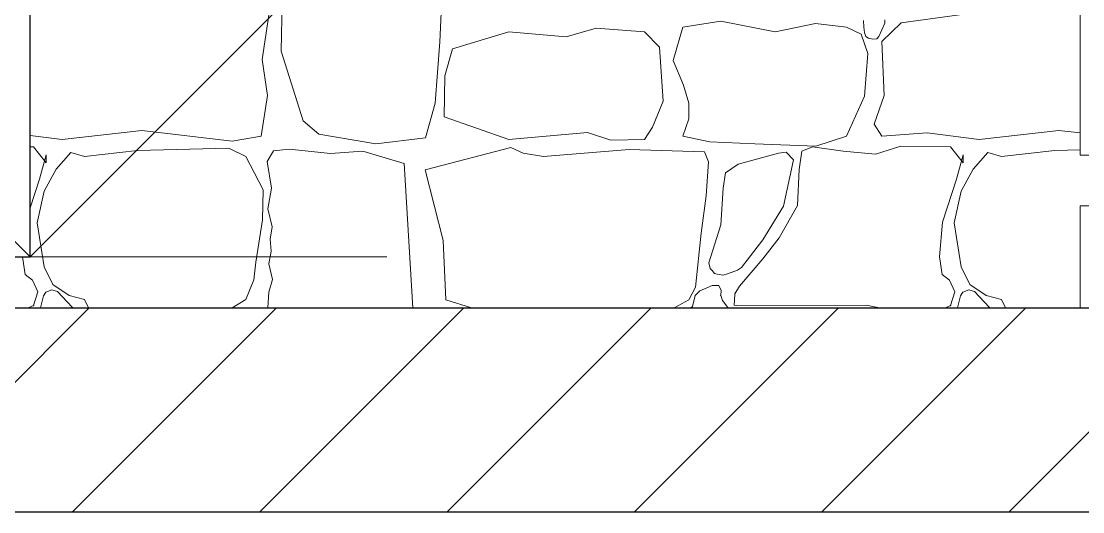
# Model space of a CAD drawing. Header units: feet. Extents: x -10410 to 374725, y -46422 to 88923.
# Drawn here: x 351503 to 352545, y -1250 to -769 of the extents above; entities that cross this region are included whole.
import ezdxf

# ---------------------------------------------------------------- set-up
doc = ezdxf.new("R2010")
doc.units = ezdxf.units.FT
doc.header["$MEASUREMENT"] = 0
for name, color, linetype, lineweight, true_color in [('2D - Общий_Ном._пера__118', 7, 'Continuous', 5, 0x573938), ('Конструктив - Стены Несущие_Ном._пера__161', 7, 'Continuous', 15, 0x6a6a6a), ('Конструктив - Стены Несущие_Ном._пера__87', 7, 'Continuous', 25, 0x6a6a6a), ('Местность - Рельеф_Ном._пера__93', 7, 'Continuous', 25, 0xa2a233)]:
    doc.layers.add(name, color=color, linetype=linetype, lineweight=lineweight, true_color=true_color)
doc.layers.add('Интерьер - Мебель_Ном._пера__1', color=7, linetype='Continuous', lineweight=20)
doc.layers.add('Интерьер - Мебель_Ном._пера__7', color=7, linetype='Continuous', lineweight=20)

# ---------------------------------------------------------------- blocks, each defined once
blk = doc.blocks.new('*X206')
at = {"layer": 'Конструктив - Стены Несущие_Ном._пера__161', "linetype": 'Continuous'}
for p, q in [((351914.4, -788.8), (351920.1, -659.2)), ((351739.8, -806.2), (351748.4, -749.7)), ((351759.5, -749.6), (351758.6, -798)), ((352152.6, -774.7), (352190, -768.8)), ((352190, -768.8), (352243.5, -779.2)), ((352330.1, -768), (352330.4, -774.7)), ((352345.2, -783.6), (352351, -770.7)), ((352367.1, -770.3), (352348.2, -788.6)), ((352351, -770.7), (352350.9, -767.3)), ((352433.9, -761.1), (352367.1, -770.3)), ((351982.1, -779.2), (351926.6, -795.8)), ((352038.2, -783.9), (351982.1, -779.2)), ((352067.6, -775.7), (352038.2, -783.9)), ((352115.2, -779.2), (352067.6, -775.7)), ((352130, -794.1), (352115.2, -779.2)), ((352143.4, -807.4), (352152.6, -774.7)), ((352243.5, -779.2), (352282.9, -771)), ((352282.9, -771), (352313.3, -774.7)), ((352313.3, -774.7), (352327.9, -781.4)), ((352330.4, -774.7), (352330.9, -779.9)), ((352330.9, -779.9), (352332.5, -783.6)), ((351909.7, -849), (351914.4, -788.8)), ((352327.9, -781.4), (352334.4, -800.5)), ((352332.5, -783.6), (352335.1, -785.5)), ((352335.1, -785.5), (352339.2, -786.4)), ((352339.2, -786.4), (352343, -785.9)), ((352343, -785.9), (352345.2, -783.6)), ((352348.2, -788.6), (352350.5, -841.6)), ((351758.6, -798), (351780.1, -866.6)), ((351926.6, -795.8), (351919.1, -822.3)), ((352133.3, -847.3), (352130, -794.1)), ((352334.4, -800.5), (352331.2, -842.1)), ((351745, -841.6), (351739.8, -806.2)), ((352153.3, -831.5), (352143.4, -807.4)), ((351919.1, -822.3), (351918.6, -862.6)), ((352158.5, -849), (352153.3, -831.5)), ((351738.8, -881.5), (351745, -841.6)), ((352331.2, -842.1), (352313.3, -881.5)), ((352350.5, -841.6), (352340.6, -869.8)), ((351900.3, -883.1), (351909.7, -849)), ((352123.1, -872.8), (352133.3, -847.3)), ((352158.8, -864.4), (352158.5, -849)), ((351918.6, -862.6), (351982.1, -884.7)), ((352152.6, -881.5), (352158.8, -864.4)), ((351780.1, -866.6), (351795.5, -879.5)), ((352115.2, -884.7), (352123.1, -872.8)), ((352340.6, -869.8), (352348.2, -881.5)), ((351512.2, -880.7), (351543.6, -884.7)), ((351543.6, -884.7), (351621.9, -875.8)), ((351621.9, -875.8), (351710.5, -886.4)), ((351710.5, -886.4), (351738.8, -881.5)), ((351795.5, -879.5), (351851.5, -888.9)), ((351851.5, -888.9), (351900.3, -883.1)), ((351982.1, -884.7), (352059.2, -878)), ((352059.2, -878), (352082.2, -885.5)), ((352082.2, -885.5), (352115.2, -884.7)), ((352179.1, -887.2), (352152.6, -881.5)), ((352313.3, -881.5), (352283.4, -891.4)), ((352348.2, -881.5), (352392.6, -878.3)), ((352392.6, -878.3), (352443.6, -884.7)), ((352443.6, -884.7), (352521.9, -875.8)), ((352521.9, -875.8), (352542.6, -878.3)), ((351515.6, -892.1), (351512.2, -892.1)), ((351527.8, -907.7), (351515.6, -892.1)), ((351617.7, -895.6), (351565.4, -901.3)), ((351707.3, -893.4), (351617.7, -895.6)), ((351723.9, -901.3), (351707.3, -893.4)), ((351750.9, -895.9), (351744.9, -906.3)), ((351766.5, -894.3), (351750.9, -895.9)), ((351806.9, -898.6), (351766.5, -894.3)), ((351900, -914.5), (351983.9, -892.6)), ((351983.9, -892.6), (351996.1, -898.3)), ((352016.1, -901.3), (352100, -894.6)), ((352100, -894.6), (352174.1, -896.8)), ((352223.4, -888.9), (352179.1, -887.2)), ((352283.4, -891.4), (352223.4, -888.9)), ((352279.9, -892.1), (352269.5, -896.1)), ((352310.1, -896.1), (352279.9, -892.1)), ((352366.6, -891.4), (352341.8, -899.1)), ((352415.6, -892.1), (352366.6, -891.4)), ((352427.8, -907.7), (352415.6, -892.1)), ((352517.7, -895.6), (352465.4, -901.3)), ((352542.6, -895), (352517.7, -895.6)), ((351521.3, -923.8), (351528, -899.8)), ((351528, -899.8), (351527.8, -907.7)), ((351552, -897.6), (351537.7, -913.9)), ((351565.4, -901.3), (351552, -897.6)), ((351741, -934), (351723.9, -901.3)), ((351744.9, -906.3), (351748.9, -932.4)), ((351838.6, -896.1), (351806.9, -898.6)), ((351879.1, -908.2), (351838.6, -896.1)), ((351996.1, -898.3), (352016.1, -901.3)), ((352174.1, -896.8), (352178, -906.8)), ((352246.7, -898.3), (352207, -909.1)), ((352254.1, -897.3), (352246.7, -898.3)), ((352251.4, -950.3), (352261.2, -904.8)), ((352261.2, -904.8), (352254.1, -897.3)), ((352269.5, -896.1), (352266.8, -914.2)), ((352341.8, -899.1), (352310.1, -896.1)), ((352421.3, -923.8), (352428, -899.8)), ((352428, -899.8), (352427.8, -907.7)), ((352452, -897.6), (352437.7, -913.9)), ((352465.4, -901.3), (352452, -897.6)), ((351537.7, -913.9), (351525.8, -935.5)), ((351887.7, -1050), (351879.1, -908.2)), ((351917.7, -983.9), (351900, -914.5)), ((352178, -906.8), (352175.8, -940.2)), ((352207, -909.1), (352194.7, -917.4)), ((352266.8, -914.2), (352265.3, -949.4)), ((352437.7, -913.9), (352425.8, -935.5)), ((351512.2, -951.9), (351521.3, -923.8)), ((352194.7, -917.4), (352192.2, -932.5)), ((352407.7, -965.9), (352421.3, -923.8)), ((351525.8, -935.5), (351519.1, -966.4)), ((351740.3, -963.7), (351741, -934)), ((351748.9, -932.4), (351745.6, -952.9)), ((352192.2, -932.5), (352190.2, -968.4)), ((352425.8, -935.5), (352419.1, -966.4)), ((352175.8, -940.2), (352170.9, -976.8)), ((351745.6, -952.9), (351749.6, -970.4)), ((352231.3, -983.3), (352251.4, -950.3)), ((352265.3, -949.4), (352247.2, -981.1)), ((351519.1, -966.4), (351526, -1009.8)), ((351733.8, -1005.1), (351740.3, -963.7)), ((352190.2, -968.4), (352178.2, -1005.8)), ((352404.7, -999.9), (352407.7, -965.9)), ((352419.1, -966.4), (352426, -1009.8)), ((351749.6, -970.4), (351747.7, -982.6)), ((352170.9, -976.8), (352165.2, -1029.8)), ((351747.7, -982.6), (351748.8, -994.4)), ((351920, -1042), (351917.7, -983.9)), ((352210.3, -1010.3), (352231.3, -983.3)), ((352247.2, -981.1), (352231.3, -1001.9)), ((351507.4, -1017.2), (351504.7, -1000)), ((351748.8, -994.4), (351746.6, -1006.9)), ((352407.4, -1017.2), (352404.7, -999.9)), ((351526, -1009.8), (351534.4, -1027.1)), ((351731.8, -1022.4), (351733.8, -1005.1)), ((351746.6, -1006.9), (351750, -1022.1)), ((352178.2, -1005.8), (352179.5, -1011.2)), ((352206.4, -1013.1), (352210.3, -1010.3)), ((352231.3, -1001.9), (352208.3, -1028.6)), ((352426, -1009.8), (352434.4, -1027.1)), ((351514.4, -1022.7), (351507.4, -1017.2)), ((352179.5, -1011.2), (352181.6, -1013.3)), ((352181.6, -1013.3), (352183.8, -1016.3)), ((352183.8, -1016.3), (352186.6, -1016.8)), ((352186.6, -1016.8), (352192.2, -1017.8)), ((352192.2, -1017.8), (352196.7, -1016.5)), ((352196.7, -1016.5), (352206.4, -1013.1)), ((352414.4, -1022.7), (352407.4, -1017.2)), ((351519.6, -1034.1), (351514.4, -1022.7)), ((351534.4, -1027.1), (351550.5, -1037.8)), ((351723.9, -1041.7), (351731.8, -1022.4)), ((351750, -1022.1), (351746.5, -1034.5)), ((352165.2, -1029.8), (352158.5, -1042.2)), ((352176.4, -1030.2), (352169.3, -1033.4)), ((352181.7, -1028), (352176.4, -1030.2)), ((352188.2, -1028.1), (352181.7, -1028)), ((352190.3, -1033), (352188.2, -1028.1)), ((352208.3, -1028.6), (352203.9, -1036.1)), ((352419.6, -1034.1), (352414.4, -1022.7)), ((352434.4, -1027.1), (352450.5, -1037.8)), ((351515.6, -1047.7), (351519.6, -1034.1)), ((351525.4, -1038.3), (351522.4, -1050)), ((351527.6, -1034.6), (351525.4, -1038.3)), ((351533.6, -1032.4), (351527.6, -1034.6)), ((351538.9, -1034), (351533.6, -1032.4)), ((351553.4, -1049.4), (351538.9, -1034)), ((351550.5, -1037.8), (351565.4, -1041.7)), ((351565.4, -1041.7), (351569.4, -1050)), ((351710.5, -1050), (351723.9, -1041.7)), ((351746.5, -1034.5), (351745.5, -1049.6)), ((352164.7, -1037.8), (352162.2, -1048.6)), ((352169.3, -1033.4), (352164.7, -1037.8)), ((352190, -1037.8), (352190.3, -1033)), ((352191.7, -1042.7), (352190, -1037.8)), ((352203.9, -1036.1), (352203.3, -1042.4)), ((352415.6, -1047.7), (352419.6, -1034.1)), ((352425.4, -1038.3), (352422.4, -1050)), ((352427.6, -1034.6), (352425.4, -1038.3)), ((352433.6, -1032.4), (352427.6, -1034.6)), ((352438.9, -1034), (352433.6, -1032.4)), ((352453.4, -1049.4), (352438.9, -1034)), ((352450.5, -1037.8), (352465.4, -1041.7)), ((352465.4, -1041.7), (352469.4, -1050)), ((351510.4, -1050), (351515.6, -1047.7)), ((351554.3, -1050), (351553.4, -1049.4)), ((351745.5, -1049.6), (351745.4, -1050)), ((351945.5, -1050), (351920, -1042)), ((352158.5, -1042.2), (352144.4, -1050)), ((352162.2, -1048.6), (352160.5, -1050)), ((352196.9, -1049.7), (352191.7, -1042.7)), ((352197, -1050), (352196.9, -1049.7)), ((352203.3, -1042.4), (352203.2, -1047.3)), ((352203.2, -1047.3), (352205.8, -1047.7)), ((352205.8, -1047.7), (352332.6, -1047.4)), ((352332.6, -1047.4), (352345.9, -1050)), ((352410.4, -1050), (352415.6, -1047.7)), ((352454.3, -1050), (352453.4, -1049.4))]:
    blk.add_line(p, q, dxfattribs=at)
for p in [(352190, -1037.8), (351515.6, -1047.7), (352415.6, -1047.7)]:
    blk.add_point(p, dxfattribs=at)
blk = doc.blocks.new('Штриховка_103', base_point=(0, 0))
at = {"layer": 'Конструктив - Стены Несущие_Ном._пера__161', "linetype": 'Continuous'}
blk.add_blockref('*X206', (0, 0), dxfattribs=at)
blk = doc.blocks.new('*X210')
at = {"layer": 'Конструктив - Стены Несущие_Ном._пера__161', "linetype": 'Continuous'}
for p, q in [((351914.4, -788.8), (351920.1, -659.2)), ((351739.8, -806.2), (351748.4, -749.7)), ((351759.5, -749.6), (351758.6, -798)), ((352152.6, -774.7), (352190, -768.8)), ((352190, -768.8), (352243.5, -779.2)), ((352330.1, -768), (352330.4, -774.7)), ((352345.2, -783.6), (352351, -770.7)), ((352367.1, -770.3), (352348.2, -788.6)), ((352351, -770.7), (352350.9, -767.3)), ((352433.9, -761.1), (352367.1, -770.3)), ((351982.1, -779.2), (351926.6, -795.8)), ((352038.2, -783.9), (351982.1, -779.2)), ((352067.6, -775.7), (352038.2, -783.9)), ((352115.2, -779.2), (352067.6, -775.7)), ((352130, -794.1), (352115.2, -779.2)), ((352143.4, -807.4), (352152.6, -774.7)), ((352243.5, -779.2), (352282.9, -771)), ((352282.9, -771), (352313.3, -774.7)), ((352313.3, -774.7), (352327.9, -781.4)), ((352330.4, -774.7), (352330.9, -779.9)), ((352330.9, -779.9), (352332.5, -783.6)), ((351909.7, -849), (351914.4, -788.8)), ((352327.9, -781.4), (352334.4, -800.5)), ((352332.5, -783.6), (352335.1, -785.5)), ((352335.1, -785.5), (352339.2, -786.4)), ((352339.2, -786.4), (352343, -785.9)), ((352343, -785.9), (352345.2, -783.6)), ((352348.2, -788.6), (352350.5, -841.6)), ((351758.6, -798), (351780.1, -866.6)), ((351926.6, -795.8), (351919.1, -822.3)), ((352133.3, -847.3), (352130, -794.1)), ((352334.4, -800.5), (352331.2, -842.1)), ((351745, -841.6), (351739.8, -806.2)), ((352153.3, -831.5), (352143.4, -807.4)), ((351919.1, -822.3), (351918.6, -862.6)), ((352158.5, -849), (352153.3, -831.5)), ((351738.8, -881.5), (351745, -841.6)), ((352331.2, -842.1), (352313.3, -881.5)), ((352350.5, -841.6), (352340.6, -869.8)), ((351900.3, -883.1), (351909.7, -849)), ((352123.1, -872.8), (352133.3, -847.3)), ((352158.8, -864.4), (352158.5, -849)), ((351918.6, -862.6), (351982.1, -884.7)), ((352152.6, -881.5), (352158.8, -864.4)), ((351780.1, -866.6), (351795.5, -879.5)), ((352115.2, -884.7), (352123.1, -872.8)), ((352340.6, -869.8), (352348.2, -881.5)), ((351512.2, -880.7), (351543.6, -884.7)), ((351543.6, -884.7), (351621.9, -875.8)), ((351621.9, -875.8), (351710.5, -886.4)), ((351710.5, -886.4), (351738.8, -881.5)), ((351795.5, -879.5), (351851.5, -888.9)), ((351851.5, -888.9), (351900.3, -883.1)), ((351982.1, -884.7), (352059.2, -878)), ((352059.2, -878), (352082.2, -885.5)), ((352082.2, -885.5), (352115.2, -884.7)), ((352179.1, -887.2), (352152.6, -881.5)), ((352313.3, -881.5), (352283.4, -891.4)), ((352348.2, -881.5), (352392.6, -878.3)), ((352392.6, -878.3), (352443.6, -884.7)), ((352443.6, -884.7), (352521.9, -875.8)), ((352521.9, -875.8), (352542.6, -878.3)), ((351515.6, -892.1), (351512.2, -892.1)), ((351527.8, -907.7), (351515.6, -892.1)), ((351617.7, -895.6), (351565.4, -901.3)), ((351707.3, -893.4), (351617.7, -895.6)), ((351723.9, -901.3), (351707.3, -893.4)), ((351750.9, -895.9), (351744.9, -906.3)), ((351766.5, -894.3), (351750.9, -895.9)), ((351806.9, -898.6), (351766.5, -894.3)), ((351900, -914.5), (351983.9, -892.6)), ((351983.9, -892.6), (351996.1, -898.3)), ((352016.1, -901.3), (352100, -894.6)), ((352100, -894.6), (352174.1, -896.8)), ((352223.4, -888.9), (352179.1, -887.2)), ((352283.4, -891.4), (352223.4, -888.9)), ((352279.9, -892.1), (352269.5, -896.1)), ((352310.1, -896.1), (352279.9, -892.1)), ((352366.6, -891.4), (352341.8, -899.1)), ((352415.6, -892.1), (352366.6, -891.4)), ((352427.8, -907.7), (352415.6, -892.1)), ((352517.7, -895.6), (352465.4, -901.3)), ((352542.6, -895), (352517.7, -895.6)), ((351521.3, -923.8), (351528, -899.8)), ((351528, -899.8), (351527.8, -907.7)), ((351552, -897.6), (351537.7, -913.9)), ((351565.4, -901.3), (351552, -897.6)), ((351741, -934), (351723.9, -901.3)), ((351744.9, -906.3), (351748.9, -932.4)), ((351838.6, -896.1), (351806.9, -898.6)), ((351879.1, -908.2), (351838.6, -896.1)), ((351996.1, -898.3), (352016.1, -901.3)), ((352174.1, -896.8), (352178, -906.8)), ((352246.7, -898.3), (352207, -909.1)), ((352254.1, -897.3), (352246.7, -898.3)), ((352251.4, -950.3), (352261.2, -904.8)), ((352261.2, -904.8), (352254.1, -897.3)), ((352269.5, -896.1), (352266.8, -914.2)), ((352341.8, -899.1), (352310.1, -896.1)), ((352421.3, -923.8), (352428, -899.8)), ((352428, -899.8), (352427.8, -907.7)), ((352452, -897.6), (352437.7, -913.9)), ((352465.4, -901.3), (352452, -897.6)), ((351537.7, -913.9), (351525.8, -935.5)), ((351887.7, -1050), (351879.1, -908.2)), ((351917.7, -983.9), (351900, -914.5)), ((352178, -906.8), (352175.8, -940.2)), ((352207, -909.1), (352194.7, -917.4)), ((352266.8, -914.2), (352265.3, -949.4)), ((352437.7, -913.9), (352425.8, -935.5)), ((351512.2, -951.9), (351521.3, -923.8)), ((352194.7, -917.4), (352192.2, -932.5)), ((352407.7, -965.9), (352421.3, -923.8)), ((351525.8, -935.5), (351519.1, -966.4)), ((351740.3, -963.7), (351741, -934)), ((351748.9, -932.4), (351745.6, -952.9)), ((352192.2, -932.5), (352190.2, -968.4)), ((352425.8, -935.5), (352419.1, -966.4)), ((352175.8, -940.2), (352170.9, -976.8)), ((351745.6, -952.9), (351749.6, -970.4)), ((352231.3, -983.3), (352251.4, -950.3)), ((352265.3, -949.4), (352247.2, -981.1)), ((351519.1, -966.4), (351526, -1009.8)), ((351733.8, -1005.1), (351740.3, -963.7)), ((352190.2, -968.4), (352178.2, -1005.8)), ((352404.7, -999.9), (352407.7, -965.9)), ((352419.1, -966.4), (352426, -1009.8)), ((351749.6, -970.4), (351747.7, -982.6)), ((352170.9, -976.8), (352165.2, -1029.8)), ((351747.7, -982.6), (351748.8, -994.4)), ((351920, -1042), (351917.7, -983.9)), ((352210.3, -1010.3), (352231.3, -983.3)), ((352247.2, -981.1), (352231.3, -1001.9)), ((351507.4, -1017.2), (351504.7, -1000)), ((351748.8, -994.4), (351746.6, -1006.9)), ((352407.4, -1017.2), (352404.7, -999.9)), ((351526, -1009.8), (351534.4, -1027.1)), ((351731.8, -1022.4), (351733.8, -1005.1)), ((351746.6, -1006.9), (351750, -1022.1)), ((352178.2, -1005.8), (352179.5, -1011.2)), ((352206.4, -1013.1), (352210.3, -1010.3)), ((352231.3, -1001.9), (352208.3, -1028.6)), ((352426, -1009.8), (352434.4, -1027.1)), ((351514.4, -1022.7), (351507.4, -1017.2)), ((352179.5, -1011.2), (352181.6, -1013.3)), ((352181.6, -1013.3), (352183.8, -1016.3)), ((352183.8, -1016.3), (352186.6, -1016.8)), ((352186.6, -1016.8), (352192.2, -1017.8)), ((352192.2, -1017.8), (352196.7, -1016.5)), ((352196.7, -1016.5), (352206.4, -1013.1)), ((352414.4, -1022.7), (352407.4, -1017.2)), ((351519.6, -1034.1), (351514.4, -1022.7)), ((351534.4, -1027.1), (351550.5, -1037.8)), ((351723.9, -1041.7), (351731.8, -1022.4)), ((351750, -1022.1), (351746.5, -1034.5)), ((352165.2, -1029.8), (352158.5, -1042.2)), ((352176.4, -1030.2), (352169.3, -1033.4)), ((352181.7, -1028), (352176.4, -1030.2)), ((352188.2, -1028.1), (352181.7, -1028)), ((352190.3, -1033), (352188.2, -1028.1)), ((352208.3, -1028.6), (352203.9, -1036.1)), ((352419.6, -1034.1), (352414.4, -1022.7)), ((352434.4, -1027.1), (352450.5, -1037.8)), ((351515.6, -1047.7), (351519.6, -1034.1)), ((351525.4, -1038.3), (351522.4, -1050)), ((351527.6, -1034.6), (351525.4, -1038.3)), ((351533.6, -1032.4), (351527.6, -1034.6)), ((351538.9, -1034), (351533.6, -1032.4)), ((351553.4, -1049.4), (351538.9, -1034)), ((351550.5, -1037.8), (351565.4, -1041.7)), ((351565.4, -1041.7), (351569.4, -1050)), ((351710.5, -1050), (351723.9, -1041.7)), ((351746.5, -1034.5), (351745.5, -1049.6)), ((352164.7, -1037.8), (352162.2, -1048.6)), ((352169.3, -1033.4), (352164.7, -1037.8)), ((352190, -1037.8), (352190.3, -1033)), ((352191.7, -1042.7), (352190, -1037.8)), ((352203.9, -1036.1), (352203.3, -1042.4)), ((352415.6, -1047.7), (352419.6, -1034.1)), ((352425.4, -1038.3), (352422.4, -1050)), ((352427.6, -1034.6), (352425.4, -1038.3)), ((352433.6, -1032.4), (352427.6, -1034.6)), ((352438.9, -1034), (352433.6, -1032.4)), ((352453.4, -1049.4), (352438.9, -1034)), ((352450.5, -1037.8), (352465.4, -1041.7)), ((352465.4, -1041.7), (352469.4, -1050)), ((351510.4, -1050), (351515.6, -1047.7)), ((351554.3, -1050), (351553.4, -1049.4)), ((351745.5, -1049.6), (351745.4, -1050)), ((351945.5, -1050), (351920, -1042)), ((352158.5, -1042.2), (352144.4, -1050)), ((352162.2, -1048.6), (352160.5, -1050)), ((352196.9, -1049.7), (352191.7, -1042.7)), ((352197, -1050), (352196.9, -1049.7)), ((352203.3, -1042.4), (352203.2, -1047.3)), ((352203.2, -1047.3), (352205.8, -1047.7)), ((352205.8, -1047.7), (352332.6, -1047.4)), ((352332.6, -1047.4), (352345.9, -1050)), ((352410.4, -1050), (352415.6, -1047.7)), ((352454.3, -1050), (352453.4, -1049.4))]:
    blk.add_line(p, q, dxfattribs=at)
for p in [(352190, -1037.8), (351515.6, -1047.7), (352415.6, -1047.7)]:
    blk.add_point(p, dxfattribs=at)
blk = doc.blocks.new('Штриховка_105', base_point=(0, 0))
at = {"layer": 'Конструктив - Стены Несущие_Ном._пера__161', "linetype": 'Continuous'}
blk.add_blockref('*X210', (0, 0), dxfattribs=at)

msp = doc.modelspace()

# ---------------------------------------------------------------- hatches: boundary and pattern name
at = {"layer": '2D - Общий_Ном._пера__118', "linetype": 'Continuous'}
h = msp.add_hatch(dxfattribs=at)
h.set_pattern_fill('ЛИНИИ_НАКЛОННЫЕ__ШАГ_1_5_', color=256, style=0, pattern_type=2)
h.set_pattern_definition([(45, (0, 0), (-91.92388, 91.92388), [])])
h.paths.add_polyline_path([(343023.35748, -1050), (364537.66306, -1050), (364537.66306, -1250), (343023.35748, -1250)])

# ---------------------------------------------------------------- linework, layer by layer
at = {"layer": 'Интерьер - Мебель_Ном._пера__1', "linetype": 'Continuous'}
for q in [(351512.23354, -450), (351262.23354, -750), (351762.23354, -750), (350962.23354, -1000), (351862.23354, -1000)]:
    msp.add_line((351512.23354, -1000), q, dxfattribs=at)
at = {"layer": 'Интерьер - Мебель_Ном._пера__7', "linetype": 'Continuous'}
for p, q in [((352542.58257, -900), (352542.58257, -650)), ((352542.58257, -900), (352612.58257, -900)), ((352542.58257, -950), (352612.58257, -950)), ((352542.58257, -1050), (352542.58257, -950))]:
    msp.add_line(p, q, dxfattribs=at)
at = {"layer": 'Конструктив - Стены Несущие_Ном._пера__87', "linetype": 'Continuous'}
for p, q in [((351512.23354, -1000), (351512.23354, -400)), ((350612.23354, -1000), (351512.23354, -1000))]:
    msp.add_line(p, q, dxfattribs=at)
at = {"layer": 'Местность - Рельеф_Ном._пера__93', "linetype": 'Continuous'}
for p, q in [((340537.66306, -1050), (352612.58257, -1050)), ((340537.66306, -1250), (352612.58257, -1250))]:
    msp.add_line(p, q, dxfattribs=at)

# ---------------------------------------------------------------- block references
at = {"layer": 'Конструктив - Стены Несущие_Ном._пера__161', "linetype": 'Continuous'}
for name in ['Штриховка_103', 'Штриховка_105']:
    msp.add_blockref(name, (0, 0), dxfattribs=at)

doc.saveas('drawing.dxf')
